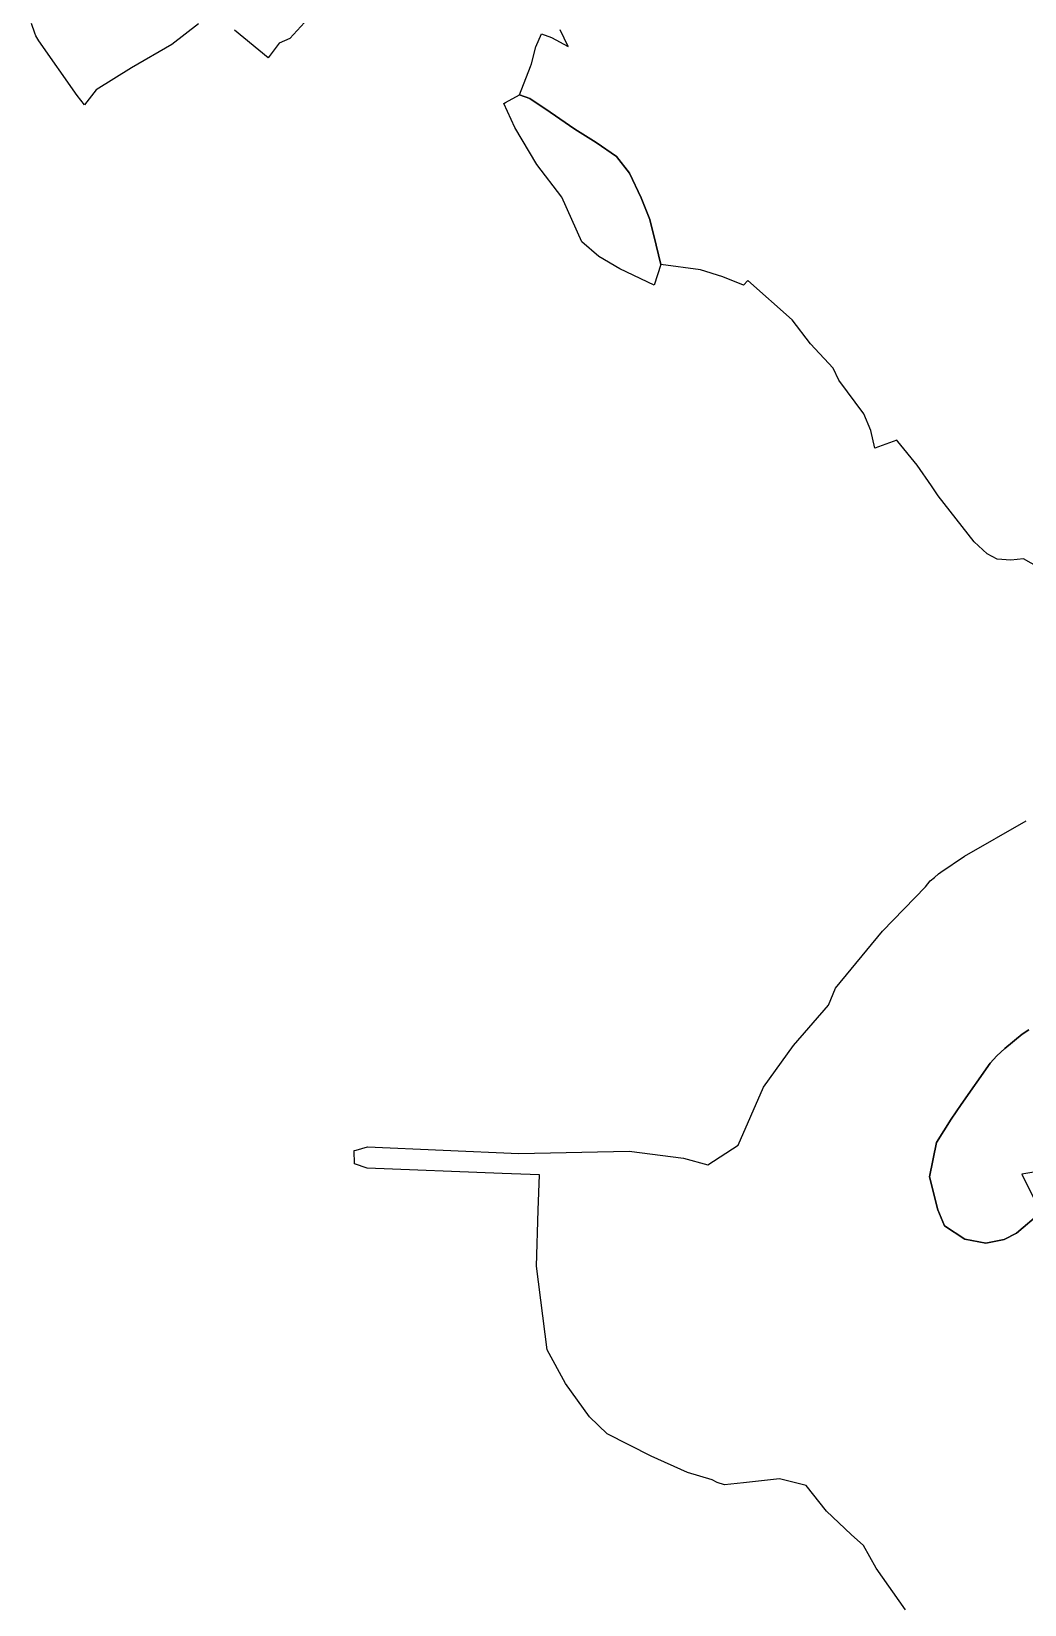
# Model space of a CAD drawing. Header units: millimetres. Extents: x 35444746 to 35449000, y 3482000 to 3488437.
# Drawn here: x 35446392 to 35446598.4, y 3486875.4 to 3487202.4 of the extents above; entities that cross this region are included whole.
import ezdxf

# ---------------------------------------------------------------- set-up
doc = ezdxf.new("R2010")
doc.units = ezdxf.units.MM
doc.layers.add('0203.02旱地整理', color=9, linetype='Continuous', true_color=0x808080)
doc.layers.add('0204.02水田整理', color=9, linetype='Continuous', true_color=0x808080)

msp = doc.modelspace()

# ---------------------------------------------------------------- linework, layer by layer
at = {"layer": '0203.02旱地整理', "color": 41}
for points in [[(35446426.698, 3487203.985), (35446421.173, 3487199.67), (35446412.771, 3487194.799), (35446405.439, 3487190.25), (35446403.071928, 3487187.134942), (35446401.544, 3487189.032), (35446393.518, 3487200.395), (35446392.925, 3487201.465), (35446392.685, 3487202.029), (35446392.02, 3487204.035)], [(35446426.698, 3487203.985), (35446421.173, 3487199.67), (35446412.771, 3487194.799), (35446405.439, 3487190.25), (35446403.071928, 3487187.134942), (35446401.544, 3487189.032), (35446393.518, 3487200.395), (35446392.925, 3487201.465), (35446392.685, 3487202.029), (35446392.02, 3487204.035)], [(35446573.653, 3486874.373), (35446567.555, 3486883.007), (35446564.885, 3486887.724), (35446562.322, 3486889.986), (35446557.186, 3486894.835), (35446552.953, 3486900.171), (35446547.476, 3486901.585), (35446539.943, 3486900.716), (35446536.014, 3486900.322), (35446534.522, 3486900.819), (35446533.472, 3486901.347), (35446528.328, 3486902.87), (35446520.747, 3486906.27), (35446511.633, 3486910.916), (35446507.952, 3486914.446), (35446502.98, 3486921.393), (35446499.173, 3486928.362), (35446496.986, 3486945.765), (35446497.274, 3486957.411), (35446497.57, 3486964.738), (35446489.801, 3486965.036), (35446461.78, 3486966.133), (35446459.118, 3486967.053), (35446459.068, 3486969.77), (35446459.498069, 3486969.899772), (35446461.808991, 3486970.598813), (35446493.311998, 3486969.154082), (35446516.202235, 3486969.65597), (35446527.474033, 3486968.224991), (35446532.520253, 3486966.832162), (35446538.885264, 3486970.906605), (35446544.147287, 3486982.947399), (35446550.378406, 3486991.59747), (35446557.648006, 3487000.000015), (35446559.079, 3487003.512), (35446568.85, 3487015.372), (35446577.778354, 3487024.61147), (35446578.712177, 3487025.852127), (35446579.649, 3487026.521), (35446580.507, 3487027.304), (35446580.994, 3487027.681), (35446585.89, 3487030.984), (35446598.69, 3487038.353)], [(35446573.653, 3486874.373), (35446567.555, 3486883.007), (35446564.885, 3486887.724), (35446562.322, 3486889.986), (35446557.186, 3486894.835), (35446552.953, 3486900.171), (35446547.476, 3486901.585), (35446539.943, 3486900.716), (35446536.014, 3486900.322), (35446534.522, 3486900.819), (35446533.472, 3486901.347), (35446528.328, 3486902.87), (35446520.747, 3486906.27), (35446511.633, 3486910.916), (35446507.952, 3486914.446), (35446502.98, 3486921.393), (35446499.173, 3486928.362), (35446496.986, 3486945.765), (35446497.274, 3486957.411), (35446497.57, 3486964.738), (35446489.801, 3486965.036), (35446461.78, 3486966.133), (35446459.118, 3486967.053), (35446459.068, 3486969.77), (35446459.498069, 3486969.899772), (35446461.808991, 3486970.598813), (35446493.311998, 3486969.154082), (35446516.202235, 3486969.65597), (35446527.474033, 3486968.224991), (35446532.520253, 3486966.832162), (35446538.885264, 3486970.906605), (35446544.147287, 3486982.947399), (35446550.378406, 3486991.59747), (35446557.648006, 3487000.000015), (35446559.079, 3487003.512), (35446568.85, 3487015.372), (35446577.778354, 3487024.61147), (35446578.712177, 3487025.852127), (35446579.649, 3487026.521), (35446580.507, 3487027.304), (35446580.994, 3487027.681), (35446585.89, 3487030.984), (35446598.69, 3487038.353)], [(35446599.269, 3486994.863), (35446597.855, 3486993.967), (35446594.226, 3486990.968), (35446592.602, 3486989.476), (35446591.241, 3486987.941), (35446585.216, 3486979.362), (35446583.088, 3486976.332), (35446580.073, 3486971.478), (35446578.618, 3486964.316), (35446580.31, 3486957.447), (35446581.737, 3486954.119), (35446585.966, 3486951.371), (35446590.301, 3486950.578), (35446594.107, 3486951.318), (35446596.698, 3486952.639), (35446601.718, 3486956.889)], [(35446599.269, 3486994.863), (35446597.855, 3486993.967), (35446594.226, 3486990.968), (35446592.602, 3486989.476), (35446591.241, 3486987.941), (35446585.216, 3486979.362), (35446583.088, 3486976.332), (35446580.073, 3486971.478), (35446578.618, 3486964.316), (35446580.31, 3486957.447), (35446581.737, 3486954.119), (35446585.966, 3486951.371), (35446590.301, 3486950.578), (35446594.107, 3486951.318), (35446596.698, 3486952.639), (35446601.718, 3486956.889)]]:
    msp.add_lwpolyline(points, dxfattribs=at)
msp.add_lwpolyline([(35446493.423, 3487189.187), (35446495.557, 3487188.438), (35446499.819, 3487185.625), (35446504.901, 3487182.089), (35446509.322, 3487179.279), (35446513.578, 3487176.387), (35446516.272, 3487172.928), (35446518.712, 3487167.828), (35446520.499, 3487163.305), (35446521.789, 3487157.964), (35446522.756, 3487153.937), (35446521.425, 3487149.674), (35446514.297832, 3487153.026098), (35446509.882883, 3487155.607103), (35446506.383823, 3487158.68692), (35446502.20184, 3487167.943208), (35446496.98785, 3487174.740911), (35446492.453967, 3487182.444985), (35446490.1909, 3487187.432017), (35446490.506726, 3487187.603505)], close=True, dxfattribs=at)
msp.add_lwpolyline([(35446493.423, 3487189.187), (35446495.557, 3487188.438), (35446499.819, 3487185.625), (35446504.901, 3487182.089), (35446509.322, 3487179.279), (35446513.578, 3487176.387), (35446516.272, 3487172.928), (35446518.712, 3487167.828), (35446520.499, 3487163.305), (35446521.789, 3487157.964), (35446522.756, 3487153.937), (35446521.425, 3487149.674), (35446514.297832, 3487153.026098), (35446509.882883, 3487155.607103), (35446506.383823, 3487158.68692), (35446502.20184, 3487167.943208), (35446496.98785, 3487174.740911), (35446492.453967, 3487182.444985), (35446490.1909, 3487187.432017), (35446490.506726, 3487187.603505)], close=True, dxfattribs=at)
at = {"layer": '0204.02水田整理', "color": 51}
for points in [[(35446452.529, 3487208.41), (35446445.724, 3487200.906), (35446443.463964, 3487199.953952), (35446441.166967, 3487196.910027), (35446434.200508, 3487202.647438)], [(35446601.319977, 3487090.969013), (35446598.140971, 3487092.796262), (35446595.521, 3487092.504), (35446592.7, 3487092.67), (35446590.62, 3487093.818), (35446587.888, 3487096.334), (35446580.423, 3487105.875), (35446579.052, 3487107.964), (35446576.049, 3487112.263), (35446572.057862, 3487117.132887), (35446571.82266, 3487117.419876), (35446567.239, 3487115.746), (35446566.4, 3487119.458), (35446564.936, 3487122.914), (35446559.781, 3487129.878), (35446558.579, 3487132.42), (35446553.896, 3487137.485), (35446550.045, 3487142.446), (35446540.86, 3487150.646), (35446539.959, 3487149.666), (35446535.69, 3487151.412), (35446531.008, 3487152.83), (35446522.756, 3487153.937), (35446521.789, 3487157.964), (35446520.499, 3487163.305), (35446518.712, 3487167.828), (35446516.272, 3487172.928), (35446513.578, 3487176.387), (35446509.322, 3487179.279), (35446504.901, 3487182.089), (35446499.819, 3487185.625), (35446495.557, 3487188.438), (35446493.423, 3487189.187), (35446495.684813, 3487195.115071), (35446495.879019, 3487195.624075), (35446496.786, 3487199.161), (35446497.990822, 3487201.865499), (35446500.09, 3487201.118), (35446503.549897, 3487199.245212), (35446501.853, 3487202.728)], [(35446602.824, 3486965.708), (35446597.826, 3486964.919), (35446601.718, 3486956.889), (35446596.698, 3486952.639), (35446594.107, 3486951.318), (35446590.301, 3486950.578), (35446585.966, 3486951.371), (35446581.737, 3486954.119), (35446580.31, 3486957.447), (35446578.618, 3486964.316), (35446580.073, 3486971.478), (35446583.088, 3486976.332), (35446585.216, 3486979.362), (35446591.241, 3486987.941), (35446592.602, 3486989.476), (35446594.226, 3486990.968), (35446597.855, 3486993.967), (35446599.269, 3486994.863)]]:
    msp.add_lwpolyline(points, dxfattribs=at)

doc.saveas('drawing.dxf')
